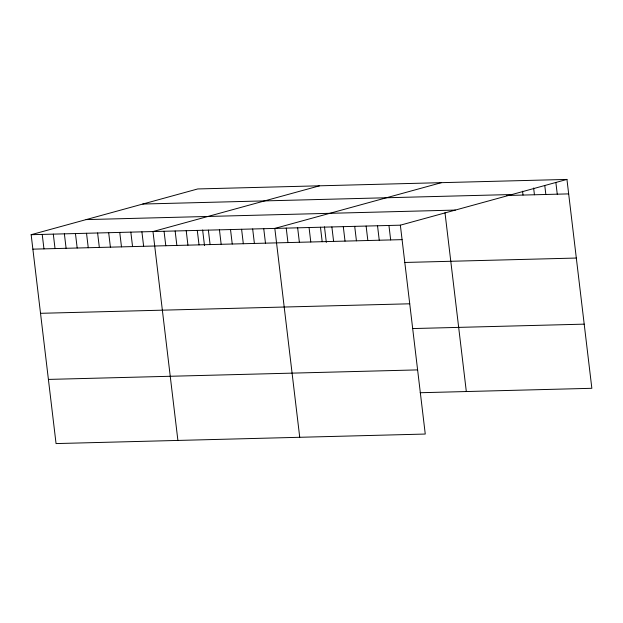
<?xml version="1.0" encoding="UTF-8"?>
<svg xmlns="http://www.w3.org/2000/svg" width="623" height="623" viewBox="0 0 623 623"><rect width="100%" height="100%" fill="white"/><g stroke="black" fill="none" stroke-linecap="round" stroke-linejoin="round"><path stroke-width="0.93" d="M566.946 179.424L400.355 225.176L425.26 434.052L56.054 443.576L31.15 234.7L197.74 188.948L566.946 179.424L591.85 388.3L420.167 392.731M319.576 185.802L152.985 231.554L177.898 440.43M441.411 182.664L274.821 228.415L299.733 437.291M142.768 204.04L511.966 194.524M506.857 195.482L568.667 193.885M86.122 219.6L455.327 210.083M31.15 234.7L400.355 225.176M32.871 249.153L402.076 239.637M404.639 262.47L576.314 258.047M40.526 313.314L409.724 303.798M412.519 328.57L584.203 324.147M48.407 379.415L417.612 369.898M555.88 182.617L557.258 194.181M544.806 185.802L545.841 194.477M533.631 188.021L534.433 194.765M522.557 191.206L523.024 195.061M444.993 212.708L466.323 391.54M388.939 225.471L390.668 239.933M377.53 225.767L379.251 240.229M366.122 226.063L367.843 240.517M354.705 226.359L356.434 240.813M343.296 226.647L345.017 241.109M331.88 226.943L333.609 241.405M324.474 226.842L326.327 242.425M320.471 227.239L322.192 241.701M309.063 227.535L310.784 241.989M297.646 227.823L299.375 242.285M286.237 228.119L287.958 242.581M263.747 228.703L265.476 243.157M252.673 228.984L254.394 243.445M241.599 229.272L243.32 243.733M230.518 229.56L232.247 244.014M219.444 229.84L221.165 244.302M208.37 230.128L210.091 244.59M202.631 229.988L204.492 245.563M197.289 230.417L199.017 244.87M186.215 230.697L187.936 245.158M175.141 230.985L176.862 245.446M164.059 231.273L165.788 245.727M141.912 231.842L143.633 246.303M130.838 232.13L132.559 246.583M119.756 232.41L121.485 246.872M108.682 232.698L110.403 247.16M97.609 232.986L99.33 247.44M86.527 233.267L88.256 247.728M75.453 233.555L77.182 248.016M64.379 233.843L66.1 248.297M53.305 234.123L55.026 248.585M42.224 234.412L43.953 248.873"/></g></svg>
